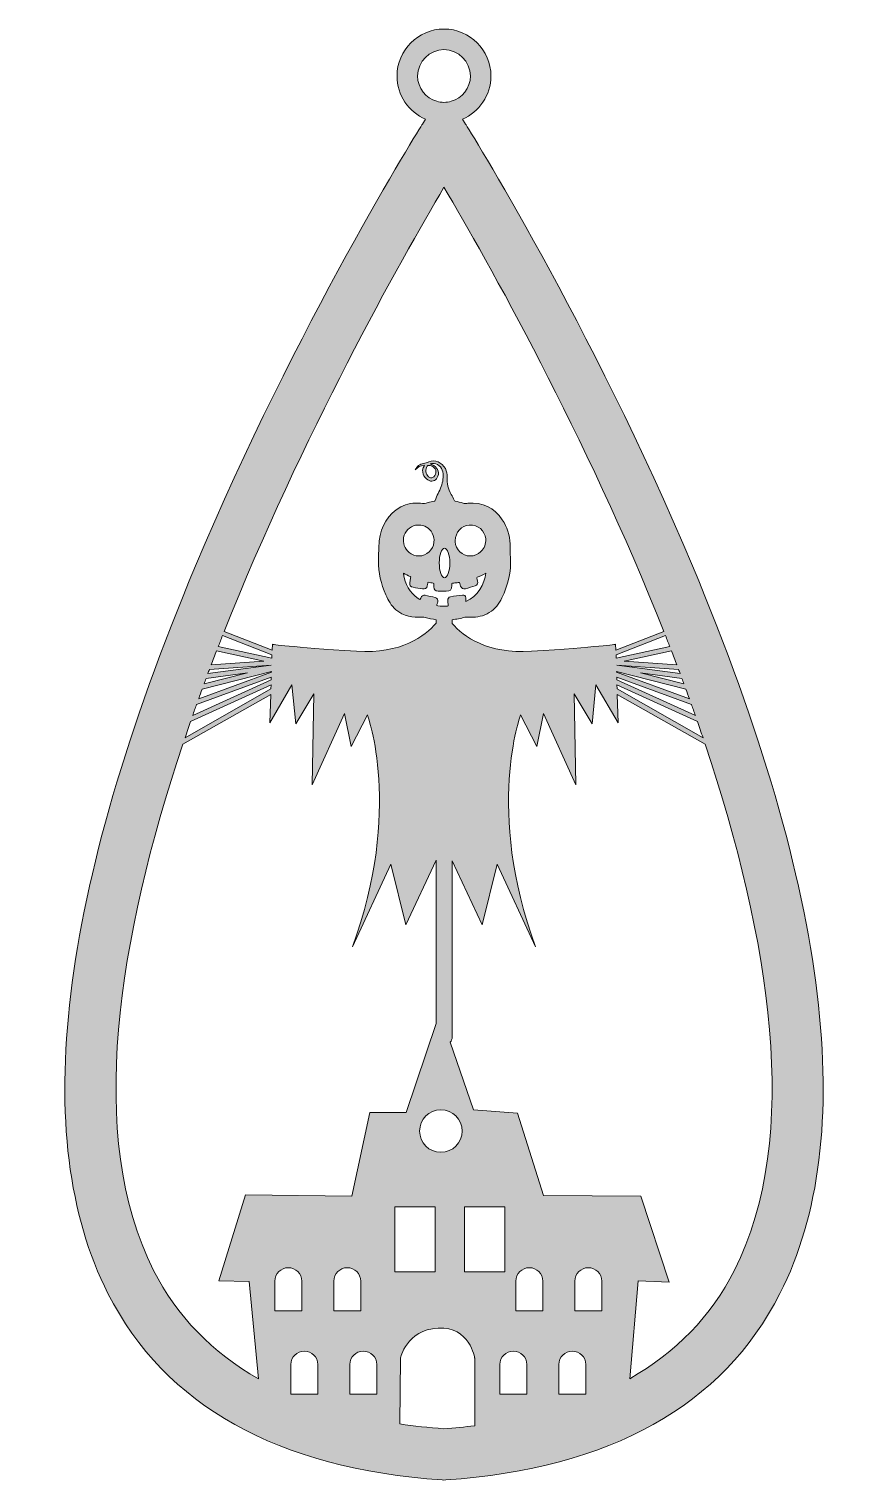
# Model space of a CAD drawing. Extents: x 719 to 2282, y -2865 to -134.
import ezdxf

# ---------------------------------------------------------------- set-up
doc = ezdxf.new("R2010")
doc.units = 0
doc.header["$MEASUREMENT"] = 0
doc.layers.add('Layer 1', color=7, linetype='Continuous')

msp = doc.modelspace()

# ---------------------------------------------------------------- hatches: boundary and pattern name
at = {"layer": 'Layer 1', "true_color": 0x6870b5}
h = msp.add_hatch(color=173, dxfattribs=at)
h.dxf.hatch_style = 2
edge = h.paths.add_edge_path()
edge.add_spline(control_points=[(1968.1, -1144.3), (1778.5, -691.7), (1543.5, -317.1), (1541.1, -313.4), (1541.1, -313.4), (1535.2, -304), (1535.2, -304), (1566.6, -290.4), (1588.8, -259.1), (1588.8, -222.6), (1588.8, -173.8), (1549.2, -134.2), (1500.4, -134.2), (1451.6, -134.2), (1412, -173.8), (1412, -222.6), (1412, -259.1), (1434.2, -290.4), (1465.6, -304), (1465.6, -304), (1459.7, -313.4), (1459.7, -313.4), (1457.4, -317.1), (1222.4, -691.7), (1032.8, -1144.3), (774.7, -1760.4), (719.2, -2221.4), (867.9, -2514.2), (975.3, -2725.6), (1187, -2843.7), (1497.1, -2865.1), (1497.1, -2865.1), (1500.4, -2865.3), (1500.4, -2865.3), (1500.4, -2865.3), (1503.8, -2865.1), (1503.8, -2865.1), (1813.8, -2843.7), (2025.6, -2725.6), (2132.9, -2514.2), (2281.7, -2221.4), (2226.2, -1760.4), (1968.1, -1144.3)], knot_values=[0, 0, 0, 0, 1, 1, 1, 2, 2, 2, 3, 3, 3, 4, 4, 4, 5, 5, 5, 6, 6, 6, 7, 7, 7, 8, 8, 8, 9, 9, 9, 10, 10, 10, 11, 11, 11, 12, 12, 12, 13, 13, 13, 14, 14, 14, 14], degree=3, periodic=1)
edge = h.paths.add_edge_path()
edge.add_spline(control_points=[(1988.1, -1468.3), (1988.1, -1468.3), (1826.4, -1376.4), (1826.4, -1376.4), (1826.4, -1376.4), (1826.1, -1368.6), (1826.1, -1368.6), (1826.1, -1368.6), (1977.6, -1437.6), (1977.6, -1437.6), (1981.1, -1447.8), (1984.7, -1458.1), (1988.1, -1468.3)], knot_values=[0, 0, 0, 0, 1, 1, 1, 2, 2, 2, 3, 3, 3, 4, 4, 4, 4], degree=3, periodic=1)
edge = h.paths.add_edge_path()
edge.add_spline(control_points=[(1973.7, -1426.4), (1973.7, -1426.4), (1825.8, -1359), (1825.8, -1359), (1825.8, -1359), (1825.6, -1354.1), (1825.6, -1354.1), (1825.6, -1354.1), (1966.2, -1405.3), (1966.2, -1405.3), (1968.7, -1412.4), (1971.2, -1419.4), (1973.7, -1426.4)], knot_values=[0, 0, 0, 0, 1, 1, 1, 2, 2, 2, 3, 3, 3, 4, 4, 4, 4], degree=3, periodic=1)
edge = h.paths.add_edge_path()
edge.add_spline(control_points=[(1962.4, -1394.9), (1962.4, -1394.9), (1825.3, -1344.9), (1825.3, -1344.9), (1825.3, -1344.9), (1825.3, -1343.6), (1825.3, -1343.6), (1825.3, -1343.6), (1955.7, -1376.5), (1955.7, -1376.5), (1958, -1382.6), (1960.2, -1388.7), (1962.4, -1394.9)], knot_values=[0, 0, 0, 0, 1, 1, 1, 2, 2, 2, 3, 3, 3, 4, 4, 4, 4], degree=3, periodic=1)
edge = h.paths.add_edge_path()
edge.add_spline(control_points=[(1945, -1347.5), (1945, -1347.5), (1826, -1331.5), (1826, -1331.5), (1826, -1331.5), (1942.1, -1339.9), (1942.1, -1339.9), (1943.1, -1342.4), (1944, -1345), (1945, -1347.5)], knot_values=[0, 0, 0, 0, 1, 1, 1, 2, 2, 2, 3, 3, 3, 3], degree=3, periodic=1)
edge = h.paths.add_edge_path()
edge.add_spline(control_points=[(1948.4, -1356.6), (1949.6, -1360), (1950.9, -1363.4), (1952.1, -1366.8), (1952.1, -1366.8), (1870.3, -1346.1), (1870.3, -1346.1), (1870.3, -1346.1), (1948.4, -1356.6), (1948.4, -1356.6)], knot_values=[0, 0, 0, 0, 1, 1, 1, 2, 2, 2, 3, 3, 3, 3], degree=3, periodic=1)
edge = h.paths.add_edge_path()
edge.add_spline(control_points=[(1839.8, -1323.9), (1839.8, -1323.9), (1928.6, -1304.5), (1928.6, -1304.5), (1932, -1313.3), (1935.4, -1322.2), (1938.8, -1331.1), (1938.8, -1331.1), (1839.8, -1323.9), (1839.8, -1323.9)], knot_values=[0, 0, 0, 0, 1, 1, 1, 2, 2, 2, 3, 3, 3, 3], degree=3, periodic=1)
edge = h.paths.add_edge_path()
edge.add_spline(control_points=[(1824.5, -1318.5), (1824.5, -1318.5), (1824.3, -1312.4), (1824.3, -1312.4), (1824.3, -1312.4), (1917.5, -1276), (1917.5, -1276), (1920.1, -1282.8), (1922.8, -1289.6), (1925.4, -1296.4), (1925.4, -1296.4), (1824.5, -1318.5), (1824.5, -1318.5)], knot_values=[0, 0, 0, 0, 1, 1, 1, 2, 2, 2, 3, 3, 3, 4, 4, 4, 4], degree=3, periodic=1)
edge = h.paths.add_edge_path()
edge.add_spline(control_points=[(1450.8, -222.6), (1450.8, -195.2), (1473.1, -173), (1500.4, -173), (1527.8, -173), (1550.1, -195.2), (1550.1, -222.6), (1550.1, -245.3), (1534.9, -264.5), (1514, -270.3), (1509.6, -271.6), (1505.1, -272.3), (1500.4, -272.3), (1495.7, -272.3), (1491.2, -271.6), (1486.8, -270.3), (1466, -264.5), (1450.8, -245.3), (1450.8, -222.6)], knot_values=[0, 0, 0, 0, 1, 1, 1, 2, 2, 2, 3, 3, 3, 4, 4, 4, 5, 5, 5, 6, 6, 6, 6], degree=3, periodic=1)
edge = h.paths.add_edge_path()
edge.add_spline(control_points=[(1500.4, -432.1), (1581.4, -569.2), (1767.4, -898.5), (1914.3, -1268.1), (1914.3, -1268.1), (1824, -1303.4), (1824, -1303.4), (1824, -1303.4), (1823.6, -1292.2), (1823.6, -1292.2), (1823.6, -1292.2), (1792.5, -1297.4), (1664.9, -1305.5), (1581.9, -1310.9), (1537, -1277.3), (1515.8, -1253.2), (1515.8, -1253.2), (1515.8, -1246.1), (1515.8, -1246.1), (1523.8, -1245.2), (1531.8, -1243.6), (1539.6, -1241.3), (1540.5, -1241), (1541.4, -1240.8), (1542.4, -1241), (1545.1, -1241.5), (1547.7, -1241.5), (1550.4, -1241.5), (1563, -1241.7), (1574.9, -1239.3), (1585.7, -1232.7), (1596.6, -1226), (1604, -1216.2), (1609.4, -1205), (1620.9, -1181), (1627.6, -1156), (1625.6, -1129), (1625, -1120.5), (1625.2, -1112), (1624.8, -1103.4), (1624.1, -1086.9), (1619.5, -1071.6), (1610.2, -1057.8), (1594.7, -1034.9), (1573.2, -1024.4), (1545.4, -1026.9), (1542.4, -1027.1), (1539.5, -1028), (1536.3, -1026.9), (1531.5, -1025.1), (1526.6, -1023.9), (1521.5, -1023.1), (1520.3, -1023), (1519.7, -1022.4), (1519.3, -1021.3), (1517.9, -1017.4), (1516.1, -1013.7), (1514.1, -1010.1), (1508.5, -1000), (1505.3, -989.5), (1506.5, -977.8), (1507.1, -972.2), (1505.6, -966.7), (1503, -961.6), (1497.1, -949.9), (1483.1, -943.9), (1472, -948.9), (1468.6, -950.4), (1465.4, -951.2), (1461.9, -951.7), (1454.5, -952.9), (1449.9, -957.9), (1446.3, -964.1), (1450.7, -958.8), (1456.2, -955.7), (1463.5, -955.4), (1463.2, -956), (1463.1, -956.4), (1462.9, -956.7), (1456.4, -966.5), (1462.4, -978.5), (1470.1, -983), (1476.9, -987), (1484.2, -985.3), (1487.8, -978.6), (1492.2, -970.6), (1489.6, -961.3), (1481.5, -956), (1479.5, -954.7), (1477.2, -953.8), (1474.6, -952.5), (1476.3, -951.9), (1477.5, -951.7), (1478.7, -951.7), (1487.8, -951.4), (1496.3, -958.3), (1498.1, -967.9), (1499.8, -977.2), (1498.5, -986.4), (1495.2, -995.3), (1491.9, -1004.3), (1486.7, -1012.5), (1483.9, -1021.8), (1483.7, -1022.8), (1482.9, -1022.9), (1482, -1023.1), (1478.2, -1023.6), (1474.3, -1024.3), (1470.7, -1025.7), (1465.9, -1027.5), (1461.2, -1027.2), (1456.2, -1026.8), (1443.3, -1025.7), (1430.7, -1027.3), (1419.3, -1033.7), (1394.4, -1047.5), (1382.1, -1069.8), (1378.7, -1097.3), (1377.1, -1109.8), (1377.6, -1122.5), (1377.2, -1135.1), (1376.3, -1157.6), (1382.2, -1178.8), (1390.9, -1199.3), (1395.3, -1209.9), (1401.3, -1219.5), (1410, -1227.2), (1424.3, -1239.7), (1441.4, -1242.6), (1459.7, -1241.1), (1461.4, -1240.9), (1463, -1241.1), (1464.7, -1241.6), (1471.6, -1243.5), (1478.6, -1245.1), (1485.7, -1246), (1485.7, -1246), (1485.7, -1252.5), (1485.7, -1252.5), (1464.7, -1276.6), (1419.8, -1310.9), (1335.9, -1305.5), (1208.4, -1297.4), (1177.3, -1292.2), (1177.3, -1292.2), (1177.3, -1292.2), (1176.9, -1303.4), (1176.9, -1303.4), (1176.9, -1303.4), (1086.7, -1268.1), (1086.7, -1268.1), (1233.5, -898.5), (1419.4, -569.2), (1500.4, -432.1)], knot_values=[0, 0, 0, 0, 1, 1, 1, 2, 2, 2, 3, 3, 3, 4, 4, 4, 5, 5, 5, 6, 6, 6, 7, 7, 7, 8, 8, 8, 9, 9, 9, 10, 10, 10, 11, 11, 11, 12, 12, 12, 13, 13, 13, 14, 14, 14, 15, 15, 15, 16, 16, 16, 17, 17, 17, 18, 18, 18, 19, 19, 19, 20, 20, 20, 21, 21, 21, 22, 22, 22, 23, 23, 23, 24, 24, 24, 25, 25, 25, 26, 26, 26, 27, 27, 27, 28, 28, 28, 29, 29, 29, 30, 30, 30, 31, 31, 31, 32, 32, 32, 33, 33, 33, 34, 34, 34, 35, 35, 35, 36, 36, 36, 37, 37, 37, 38, 38, 38, 39, 39, 39, 40, 40, 40, 41, 41, 41, 42, 42, 42, 43, 43, 43, 44, 44, 44, 45, 45, 45, 46, 46, 46, 47, 47, 47, 48, 48, 48, 49, 49, 49, 50, 50, 50, 51, 51, 51, 51], degree=3, periodic=1)
edge = h.paths.add_edge_path()
edge.add_spline(control_points=[(1494.6, -2168.4), (1516.7, -2168.4), (1534.7, -2186.4), (1534.7, -2208.4), (1534.7, -2230.6), (1516.7, -2248.5), (1494.6, -2248.5), (1472.5, -2248.5), (1454.5, -2230.6), (1454.5, -2208.4), (1454.5, -2186.4), (1472.5, -2168.4), (1494.6, -2168.4)], knot_values=[0, 0, 0, 0, 1, 1, 1, 2, 2, 2, 3, 3, 3, 4, 4, 4, 4], degree=3, periodic=1)
edge = h.paths.add_edge_path()
edge.add_spline(control_points=[(1508.5, -1218.6), (1508.8, -1219.9), (1508.4, -1220.4), (1507.1, -1220.4), (1501, -1220.6), (1494.9, -1220.5), (1488.7, -1219.8), (1487.1, -1219.6), (1486.6, -1219.1), (1487.2, -1217.5), (1487.8, -1215.8), (1488.2, -1214.1), (1488.6, -1212.3), (1489.4, -1208.8), (1487.5, -1205.3), (1484, -1204.4), (1477.6, -1202.8), (1471.3, -1201.3), (1464.8, -1200.1), (1461, -1199.3), (1458.8, -1201), (1456.6, -1205.3), (1454.9, -1208.6), (1454.9, -1208.6), (1451.9, -1206.4), (1436, -1194.7), (1427.2, -1178.8), (1424, -1159.6), (1423.9, -1159.3), (1424, -1159.1), (1424.1, -1158.7), (1428.4, -1160.8), (1432.7, -1162.9), (1437, -1164.9), (1438, -1165.4), (1437.8, -1166.1), (1437.6, -1166.9), (1437.1, -1169.8), (1436.6, -1172.7), (1436.1, -1175.5), (1435.1, -1181), (1437.3, -1184.1), (1442.6, -1185), (1448.5, -1186), (1454.3, -1187), (1460.1, -1188.1), (1464.7, -1188.9), (1468.1, -1186.7), (1468.9, -1182.1), (1469.2, -1180.4), (1469.6, -1178.7), (1469.8, -1177.1), (1469.9, -1175.9), (1470.3, -1175.4), (1471.7, -1175.6), (1474.4, -1176.2), (1477.2, -1176.6), (1480, -1177), (1481.3, -1177.1), (1481.6, -1177.8), (1481.6, -1178.9), (1481.5, -1180.7), (1481.5, -1182.5), (1481.5, -1184.3), (1481.6, -1189.4), (1484.1, -1192), (1489.3, -1192.1), (1494.3, -1192.1), (1499.3, -1192.1), (1504.3, -1192.1), (1513.3, -1192), (1514.9, -1190.4), (1514.9, -1181.5), (1514.9, -1177.5), (1514.9, -1177.5), (1519, -1177.1), (1521.8, -1176.9), (1524.6, -1176.5), (1527.4, -1175.9), (1529.2, -1175.5), (1530, -1176), (1530.4, -1177.8), (1530.7, -1179.5), (1531.3, -1181.1), (1531.8, -1182.7), (1533.2, -1187), (1536.6, -1188.9), (1540.9, -1187.7), (1547, -1185.9), (1553.1, -1184.1), (1559.2, -1182.1), (1563.4, -1180.8), (1565, -1177.5), (1563.8, -1173.2), (1563.3, -1171.4), (1562.8, -1169.6), (1562.3, -1167.8), (1562.1, -1167.2), (1561.8, -1166.5), (1562.7, -1166.2), (1568.2, -1164), (1573.6, -1161.5), (1579, -1158.6), (1577.1, -1178), (1563.9, -1202.1), (1541.4, -1212), (1541.4, -1209.6), (1541.4, -1207.3), (1541.4, -1205), (1541.3, -1201.1), (1539.3, -1199.1), (1535.5, -1199.6), (1527.9, -1200.5), (1520.4, -1201.6), (1512.9, -1202.8), (1509.2, -1203.4), (1507.1, -1206.2), (1507.4, -1209.9), (1507.6, -1212.8), (1508.1, -1215.7), (1508.5, -1218.6)], knot_values=[0, 0, 0, 0, 1, 1, 1, 2, 2, 2, 3, 3, 3, 4, 4, 4, 5, 5, 5, 6, 6, 6, 7, 7, 7, 8, 8, 8, 9, 9, 9, 10, 10, 10, 11, 11, 11, 12, 12, 12, 13, 13, 13, 14, 14, 14, 15, 15, 15, 16, 16, 16, 17, 17, 17, 18, 18, 18, 19, 19, 19, 20, 20, 20, 21, 21, 21, 22, 22, 22, 23, 23, 23, 24, 24, 24, 25, 25, 25, 26, 26, 26, 27, 27, 27, 28, 28, 28, 29, 29, 29, 30, 30, 30, 31, 31, 31, 32, 32, 32, 33, 33, 33, 34, 34, 34, 35, 35, 35, 36, 36, 36, 37, 37, 37, 38, 38, 38, 39, 39, 39, 40, 40, 40, 40], degree=3, periodic=1)
edge = h.paths.add_edge_path()
edge.add_spline(control_points=[(1424.5, -1091.1), (1426.8, -1079.6), (1435.7, -1070.5), (1447, -1068.3), (1448.9, -1068), (1450.8, -1067.7), (1452.8, -1067.8), (1464.1, -1068.3), (1472.9, -1073.1), (1478.2, -1083.2), (1481.1, -1088.9), (1482.2, -1094.6), (1481.4, -1100.2), (1480.2, -1114.6), (1468.1, -1126.1), (1453.4, -1126.1), (1446.3, -1126.1), (1439.9, -1123.5), (1434.9, -1119.2), (1434.8, -1119.1), (1434.6, -1118.9), (1434.5, -1118.8), (1426.5, -1112.2), (1422.4, -1101.2), (1424.5, -1091.1)], knot_values=[0, 0, 0, 0, 1, 1, 1, 2, 2, 2, 3, 3, 3, 4, 4, 4, 5, 5, 5, 6, 6, 6, 7, 7, 7, 8, 8, 8, 8], degree=3, periodic=1)
edge = h.paths.add_edge_path()
edge.add_spline(control_points=[(1491.5, -1139.2), (1491.5, -1123.9), (1496, -1111.4), (1501.5, -1111.4), (1507, -1111.4), (1511.5, -1123.9), (1511.5, -1139.2), (1511.5, -1154.6), (1507, -1167), (1501.5, -1167), (1496, -1167), (1491.5, -1154.6), (1491.5, -1139.2)], knot_values=[0, 0, 0, 0, 1, 1, 1, 2, 2, 2, 3, 3, 3, 4, 4, 4, 4], degree=3, periodic=1)
edge = h.paths.add_edge_path()
edge.add_spline(control_points=[(1521.5, -1097.3), (1521.6, -1081.6), (1533.7, -1068.5), (1548, -1067.8), (1564.2, -1067.1), (1577.3, -1078), (1578.9, -1093.7), (1579.8, -1103.5), (1576.5, -1111.5), (1569.6, -1117.8), (1569.5, -1117.9), (1569.4, -1118), (1569.4, -1118), (1564.3, -1123), (1557.3, -1126.1), (1549.7, -1126.1), (1534.6, -1126.1), (1522.3, -1114.2), (1521.6, -1099.2), (1521.6, -1099.2), (1521.6, -1099.1), (1521.6, -1099.1), (1521.6, -1098.5), (1521.5, -1097.9), (1521.5, -1097.3)], knot_values=[0, 0, 0, 0, 1, 1, 1, 2, 2, 2, 3, 3, 3, 4, 4, 4, 5, 5, 5, 6, 6, 6, 7, 7, 7, 8, 8, 8, 8], degree=3, periodic=1)
edge = h.paths.add_edge_path()
edge.add_spline(control_points=[(1472.2, -955.5), (1475, -956.1), (1477.6, -956.8), (1479.9, -958.3), (1486.4, -962.5), (1487.2, -971.7), (1481.4, -976.8), (1479.9, -978.2), (1478.3, -979.1), (1476.2, -978.9), (1474.2, -979), (1472.6, -978), (1471.2, -976.8), (1465.9, -972.1), (1464.7, -962.9), (1468.6, -957.1), (1469.6, -955.7), (1470.5, -955.1), (1472.2, -955.5)], knot_values=[0, 0, 0, 0, 1, 1, 1, 2, 2, 2, 3, 3, 3, 4, 4, 4, 5, 5, 5, 6, 6, 6, 6], degree=3, periodic=1)
edge = h.paths.add_edge_path()
edge.add_spline(control_points=[(1058.9, -1339.9), (1058.9, -1339.9), (1174.8, -1331.5), (1174.8, -1331.5), (1174.8, -1331.5), (1056, -1347.5), (1056, -1347.5), (1056.9, -1345), (1057.9, -1342.4), (1058.9, -1339.9)], knot_values=[0, 0, 0, 0, 1, 1, 1, 2, 2, 2, 3, 3, 3, 3], degree=3, periodic=1)
edge = h.paths.add_edge_path()
edge.add_spline(control_points=[(1062.2, -1331.1), (1065.6, -1322.2), (1069, -1313.3), (1072.4, -1304.5), (1072.4, -1304.5), (1161.1, -1323.9), (1161.1, -1323.9), (1161.1, -1323.9), (1062.2, -1331.1), (1062.2, -1331.1)], knot_values=[0, 0, 0, 0, 1, 1, 1, 2, 2, 2, 3, 3, 3, 3], degree=3, periodic=1)
edge = h.paths.add_edge_path()
edge.add_spline(control_points=[(1052.6, -1356.6), (1052.6, -1356.6), (1130.6, -1346.1), (1130.6, -1346.1), (1130.6, -1346.1), (1048.8, -1366.8), (1048.8, -1366.8), (1050.1, -1363.4), (1051.3, -1360), (1052.6, -1356.6)], knot_values=[0, 0, 0, 0, 1, 1, 1, 2, 2, 2, 3, 3, 3, 3], degree=3, periodic=1)
edge = h.paths.add_edge_path()
edge.add_spline(control_points=[(1023.4, -1437.6), (1023.4, -1437.6), (1174.8, -1368.6), (1174.8, -1368.6), (1174.8, -1368.6), (1174.5, -1376.4), (1174.5, -1376.4), (1174.5, -1376.4), (1012.9, -1468.2), (1012.9, -1468.2), (1016.3, -1458), (1019.9, -1447.8), (1023.4, -1437.6)], knot_values=[0, 0, 0, 0, 1, 1, 1, 2, 2, 2, 3, 3, 3, 4, 4, 4, 4], degree=3, periodic=1)
edge = h.paths.add_edge_path()
edge.add_spline(control_points=[(1027.3, -1426.4), (1029.8, -1419.3), (1032.3, -1412.3), (1034.8, -1405.3), (1034.8, -1405.3), (1175.2, -1354.1), (1175.2, -1354.1), (1175.2, -1354.1), (1175.1, -1359), (1175.1, -1359), (1175.1, -1359), (1027.3, -1426.4), (1027.3, -1426.4)], knot_values=[0, 0, 0, 0, 1, 1, 1, 2, 2, 2, 3, 3, 3, 4, 4, 4, 4], degree=3, periodic=1)
edge = h.paths.add_edge_path()
edge.add_spline(control_points=[(1038.6, -1394.8), (1040.8, -1388.7), (1043, -1382.6), (1045.2, -1376.5), (1045.2, -1376.5), (1175.6, -1343.6), (1175.6, -1343.6), (1175.6, -1343.6), (1175.6, -1344.9), (1175.6, -1344.9), (1175.6, -1344.9), (1038.6, -1394.8), (1038.6, -1394.8)], knot_values=[0, 0, 0, 0, 1, 1, 1, 2, 2, 2, 3, 3, 3, 4, 4, 4, 4], degree=3, periodic=1)
edge = h.paths.add_edge_path()
edge.add_spline(control_points=[(1075.5, -1296.4), (1078.2, -1289.6), (1080.8, -1282.8), (1083.5, -1276), (1083.5, -1276), (1176.6, -1312.4), (1176.6, -1312.4), (1176.6, -1312.4), (1176.4, -1318.5), (1176.4, -1318.5), (1176.4, -1318.5), (1075.5, -1296.4), (1075.5, -1296.4)], knot_values=[0, 0, 0, 0, 1, 1, 1, 2, 2, 2, 3, 3, 3, 4, 4, 4, 4], degree=3, periodic=1)
edge = h.paths.add_edge_path()
edge.add_spline(control_points=[(953.8, -2470.7), (826.1, -2219.3), (887, -1844.5), (1008.8, -1480.4), (1008.8, -1480.4), (1174.2, -1386.5), (1174.2, -1386.5), (1174.2, -1386.5), (1172.4, -1440.3), (1172.4, -1440.3), (1172.4, -1440.3), (1214.2, -1368.9), (1214.2, -1368.9), (1214.2, -1368.9), (1221.3, -1441.9), (1221.3, -1441.9), (1221.3, -1441.9), (1255.6, -1385.4), (1255.6, -1385.4), (1255.6, -1385.4), (1252.2, -1556.8), (1252.2, -1556.8), (1252.2, -1556.8), (1313.2, -1422.6), (1313.2, -1422.6), (1313.2, -1422.6), (1325.9, -1484.8), (1325.9, -1484.8), (1325.9, -1484.8), (1356.2, -1424.9), (1356.2, -1424.9), (1356.2, -1424.9), (1422.8, -1603.3), (1328.1, -1861.9), (1328.1, -1861.9), (1400.3, -1706), (1400.3, -1706), (1400.3, -1706), (1428.4, -1820.6), (1428.4, -1820.6), (1428.4, -1820.6), (1485.7, -1698.4), (1485.7, -1698.4), (1485.7, -1698.4), (1485.7, -2005.8), (1485.7, -2005.8), (1485.7, -2005.8), (1429.3, -2173.6), (1429.3, -2173.6), (1429.3, -2173.6), (1360.9, -2173.6), (1360.9, -2173.6), (1360.9, -2173.6), (1327.2, -2331.3), (1327.2, -2331.3), (1327.2, -2331.3), (1127, -2328.7), (1127, -2328.7), (1127, -2328.7), (1076.6, -2490.2), (1076.6, -2490.2), (1076.6, -2490.2), (1133.5, -2491.5), (1133.5, -2491.5), (1133.5, -2491.5), (1151.1, -2674.8), (1151.1, -2674.8), (1063.7, -2625.3), (997.7, -2557.2), (953.8, -2470.7)], knot_values=[0, 0, 0, 0, 1, 1, 1, 2, 2, 2, 3, 3, 3, 4, 4, 4, 5, 5, 5, 6, 6, 6, 7, 7, 7, 8, 8, 8, 9, 9, 9, 10, 10, 10, 11, 11, 11, 12, 12, 12, 13, 13, 13, 14, 14, 14, 15, 15, 15, 16, 16, 16, 17, 17, 17, 18, 18, 18, 19, 19, 19, 20, 20, 20, 21, 21, 21, 22, 22, 22, 23, 23, 23, 23], degree=3, periodic=1)
edge = h.paths.add_edge_path()
edge.add_spline(control_points=[(1181.9, -2491.1), (1181.9, -2477.1), (1193.2, -2465.7), (1207.3, -2465.7), (1221.2, -2465.7), (1232.7, -2477.1), (1232.7, -2491.1), (1232.7, -2491.1), (1232.7, -2546.9), (1232.7, -2546.9), (1232.7, -2546.9), (1181.9, -2546.9), (1181.9, -2546.9), (1181.9, -2546.9), (1181.9, -2491.1), (1181.9, -2491.1)], knot_values=[0, 0, 0, 0, 1, 1, 1, 2, 2, 2, 3, 3, 3, 4, 4, 4, 5, 5, 5, 5], degree=3, periodic=1)
edge = h.paths.add_edge_path()
edge.add_spline(control_points=[(1262.8, -2703.7), (1262.8, -2703.7), (1212.1, -2703.7), (1212.1, -2703.7), (1212.1, -2703.7), (1212.1, -2648), (1212.1, -2648), (1212.1, -2633.9), (1223.4, -2622.6), (1237.5, -2622.6), (1251.4, -2622.6), (1262.8, -2633.9), (1262.8, -2648), (1262.8, -2648), (1262.8, -2703.7), (1262.8, -2703.7)], knot_values=[0, 0, 0, 0, 1, 1, 1, 2, 2, 2, 3, 3, 3, 4, 4, 4, 5, 5, 5, 5], degree=3, periodic=1)
edge = h.paths.add_edge_path()
edge.add_spline(control_points=[(1292.9, -2491.1), (1292.9, -2477.1), (1304.2, -2465.7), (1318.2, -2465.7), (1332.3, -2465.7), (1343.6, -2477.1), (1343.6, -2491.1), (1343.6, -2491.1), (1343.6, -2546.9), (1343.6, -2546.9), (1343.6, -2546.9), (1292.9, -2546.9), (1292.9, -2546.9), (1292.9, -2546.9), (1292.9, -2491.1), (1292.9, -2491.1)], knot_values=[0, 0, 0, 0, 1, 1, 1, 2, 2, 2, 3, 3, 3, 4, 4, 4, 5, 5, 5, 5], degree=3, periodic=1)
edge = h.paths.add_edge_path()
edge.add_spline(control_points=[(1373.8, -2703.7), (1373.8, -2703.7), (1323, -2703.7), (1323, -2703.7), (1323, -2703.7), (1323, -2648), (1323, -2648), (1323, -2633.9), (1334.3, -2622.6), (1348.4, -2622.6), (1362.5, -2622.6), (1373.8, -2633.9), (1373.8, -2648), (1373.8, -2648), (1373.8, -2703.7), (1373.8, -2703.7)], knot_values=[0, 0, 0, 0, 1, 1, 1, 2, 2, 2, 3, 3, 3, 4, 4, 4, 5, 5, 5, 5], degree=3, periodic=1)
h.paths.add_polyline_path([(1407.8, -2351.4), (1484.1, -2351.4), (1484.1, -2473.4), (1407.8, -2473.4)])
edge = h.paths.add_edge_path()
edge.add_spline(control_points=[(1558.2, -2763.2), (1539.4, -2765.5), (1520.2, -2767.4), (1500.4, -2768.8), (1471.6, -2766.7), (1443.8, -2763.7), (1417, -2759.8), (1417, -2759.8), (1418.6, -2635.8), (1418.6, -2635.8), (1418.6, -2635.8), (1429.3, -2583.1), (1489.2, -2579.4), (1549.1, -2575.5), (1558.2, -2635.8), (1558.2, -2635.8), (1558.2, -2635.8), (1558.2, -2763.2), (1558.2, -2763.2)], knot_values=[0, 0, 0, 0, 1, 1, 1, 2, 2, 2, 3, 3, 3, 4, 4, 4, 5, 5, 5, 6, 6, 6, 6], degree=3, periodic=1)
h.paths.add_polyline_path([(1538.9, -2473.4), (1538.9, -2351.4), (1615.2, -2351.4), (1615.2, -2473.4)])
edge = h.paths.add_edge_path()
edge.add_spline(control_points=[(1656.2, -2703.7), (1656.2, -2703.7), (1605.5, -2703.7), (1605.5, -2703.7), (1605.5, -2703.7), (1605.5, -2648), (1605.5, -2648), (1605.5, -2633.9), (1617, -2622.6), (1630.9, -2622.6), (1644.9, -2622.6), (1656.2, -2633.9), (1656.2, -2648), (1656.2, -2648), (1656.2, -2703.7), (1656.2, -2703.7)], knot_values=[0, 0, 0, 0, 1, 1, 1, 2, 2, 2, 3, 3, 3, 4, 4, 4, 5, 5, 5, 5], degree=3, periodic=1)
edge = h.paths.add_edge_path()
edge.add_spline(control_points=[(1686.4, -2546.9), (1686.4, -2546.9), (1635.7, -2546.9), (1635.7, -2546.9), (1635.7, -2546.9), (1635.7, -2491.1), (1635.7, -2491.1), (1635.7, -2477.1), (1647.1, -2465.7), (1661, -2465.7), (1675.1, -2465.7), (1686.4, -2477.1), (1686.4, -2491.1), (1686.4, -2491.1), (1686.4, -2546.9), (1686.4, -2546.9)], knot_values=[0, 0, 0, 0, 1, 1, 1, 2, 2, 2, 3, 3, 3, 4, 4, 4, 5, 5, 5, 5], degree=3, periodic=1)
edge = h.paths.add_edge_path()
edge.add_spline(control_points=[(1767.3, -2703.7), (1767.3, -2703.7), (1716.6, -2703.7), (1716.6, -2703.7), (1716.6, -2703.7), (1716.6, -2648), (1716.6, -2648), (1716.6, -2633.9), (1727.9, -2622.6), (1741.9, -2622.6), (1755.9, -2622.6), (1767.3, -2633.9), (1767.3, -2648), (1767.3, -2648), (1767.3, -2703.7), (1767.3, -2703.7)], knot_values=[0, 0, 0, 0, 1, 1, 1, 2, 2, 2, 3, 3, 3, 4, 4, 4, 5, 5, 5, 5], degree=3, periodic=1)
edge = h.paths.add_edge_path()
edge.add_spline(control_points=[(1797.5, -2546.9), (1797.5, -2546.9), (1746.7, -2546.9), (1746.7, -2546.9), (1746.7, -2546.9), (1746.7, -2491.1), (1746.7, -2491.1), (1746.7, -2477.1), (1758, -2465.7), (1772.1, -2465.7), (1786, -2465.7), (1797.5, -2477.1), (1797.5, -2491.1), (1797.5, -2491.1), (1797.5, -2546.9), (1797.5, -2546.9)], knot_values=[0, 0, 0, 0, 1, 1, 1, 2, 2, 2, 3, 3, 3, 4, 4, 4, 5, 5, 5, 5], degree=3, periodic=1)
edge = h.paths.add_edge_path()
edge.add_spline(control_points=[(2047.1, -2470.6), (2003.2, -2557.1), (1937.3, -2625.2), (1850, -2674.6), (1850, -2674.6), (1866.1, -2490.2), (1866.1, -2490.2), (1866.1, -2490.2), (1924.2, -2492.8), (1924.2, -2492.8), (1924.2, -2492.8), (1871.3, -2331.3), (1871.3, -2331.3), (1871.3, -2331.3), (1687.9, -2330), (1687.9, -2330), (1687.9, -2330), (1638.7, -2174.9), (1638.7, -2174.9), (1638.7, -2174.9), (1556, -2168.4), (1556, -2168.4), (1556, -2168.4), (1512.1, -2041.3), (1512.1, -2041.3), (1514.4, -2038.6), (1515.8, -2035.2), (1515.8, -2031.4), (1515.8, -2031.4), (1515.8, -1699.8), (1515.8, -1699.8), (1515.8, -1699.8), (1572.5, -1820.6), (1572.5, -1820.6), (1572.5, -1820.6), (1600.6, -1706), (1600.6, -1706), (1600.6, -1706), (1672.8, -1861.9), (1672.8, -1861.9), (1578.1, -1603.3), (1644.7, -1424.9), (1644.7, -1424.9), (1644.7, -1424.9), (1675, -1484.8), (1675, -1484.8), (1675, -1484.8), (1687.7, -1422.6), (1687.7, -1422.6), (1687.7, -1422.6), (1748.6, -1556.8), (1748.6, -1556.8), (1748.6, -1556.8), (1745.3, -1385.4), (1745.3, -1385.4), (1745.3, -1385.4), (1779.5, -1441.9), (1779.5, -1441.9), (1779.5, -1441.9), (1786.6, -1368.9), (1786.6, -1368.9), (1786.6, -1368.9), (1828.4, -1440.3), (1828.4, -1440.3), (1828.4, -1440.3), (1826.7, -1386.5), (1826.7, -1386.5), (1826.7, -1386.5), (1992.2, -1480.4), (1992.2, -1480.4), (2114, -1844.5), (2174.8, -2219.2), (2047.1, -2470.6)], knot_values=[0, 0, 0, 0, 1, 1, 1, 2, 2, 2, 3, 3, 3, 4, 4, 4, 5, 5, 5, 6, 6, 6, 7, 7, 7, 8, 8, 8, 9, 9, 9, 10, 10, 10, 11, 11, 11, 12, 12, 12, 13, 13, 13, 14, 14, 14, 15, 15, 15, 16, 16, 16, 17, 17, 17, 18, 18, 18, 19, 19, 19, 20, 20, 20, 21, 21, 21, 22, 22, 22, 23, 23, 23, 24, 24, 24, 24], degree=3, periodic=1)

# ---------------------------------------------------------------- linework, layer by layer
at = {"layer": 'Layer 1', "lineweight": 0}
for points in [[(1407.8, -2351.4), (1484.1, -2351.4), (1484.1, -2473.4), (1407.8, -2473.4), (1407.8, -2351.4)], [(1538.9, -2473.4), (1538.9, -2351.4), (1615.2, -2351.4), (1615.2, -2473.4), (1538.9, -2473.4)]]:
    msp.add_lwpolyline(points, dxfattribs=at)
for points, knots in [([(1968.1, -1144.3), (1778.5, -691.7), (1543.5, -317.1), (1541.1, -313.4), (1541.1, -313.4), (1535.2, -304), (1535.2, -304), (1566.6, -290.4), (1588.8, -259.1), (1588.8, -222.6), (1588.8, -173.8), (1549.2, -134.2), (1500.4, -134.2), (1451.6, -134.2), (1412, -173.8), (1412, -222.6), (1412, -259.1), (1434.2, -290.4), (1465.6, -304), (1465.6, -304), (1459.7, -313.4), (1459.7, -313.4), (1457.4, -317.1), (1222.4, -691.7), (1032.8, -1144.3), (774.7, -1760.4), (719.2, -2221.4), (867.9, -2514.2), (975.3, -2725.6), (1187, -2843.7), (1497.1, -2865.1), (1497.1, -2865.1), (1500.4, -2865.3), (1500.4, -2865.3), (1500.4, -2865.3), (1503.8, -2865.1), (1503.8, -2865.1), (1813.8, -2843.7), (2025.6, -2725.6), (2132.9, -2514.2), (2281.7, -2221.4), (2226.2, -1760.4), (1968.1, -1144.3)], [0, 0, 0, 0, 1, 1, 1, 2, 2, 2, 3, 3, 3, 4, 4, 4, 5, 5, 5, 6, 6, 6, 7, 7, 7, 8, 8, 8, 9, 9, 9, 10, 10, 10, 11, 11, 11, 12, 12, 12, 13, 13, 13, 14, 14, 14, 14]), ([(1450.8, -222.6), (1450.8, -195.2), (1473.1, -173), (1500.4, -173), (1527.8, -173), (1550.1, -195.2), (1550.1, -222.6), (1550.1, -245.3), (1534.9, -264.5), (1514, -270.3), (1509.6, -271.6), (1505.1, -272.3), (1500.4, -272.3), (1495.7, -272.3), (1491.2, -271.6), (1486.8, -270.3), (1466, -264.5), (1450.8, -245.3), (1450.8, -222.6)], [0, 0, 0, 0, 1, 1, 1, 2, 2, 2, 3, 3, 3, 4, 4, 4, 5, 5, 5, 6, 6, 6, 6]), ([(1500.4, -432.1), (1581.4, -569.2), (1767.4, -898.5), (1914.3, -1268.1), (1914.3, -1268.1), (1824, -1303.4), (1824, -1303.4), (1824, -1303.4), (1823.6, -1292.2), (1823.6, -1292.2), (1823.6, -1292.2), (1792.5, -1297.4), (1664.9, -1305.5), (1581.9, -1310.9), (1537, -1277.3), (1515.8, -1253.2), (1515.8, -1253.2), (1515.8, -1246.1), (1515.8, -1246.1), (1523.8, -1245.2), (1531.8, -1243.6), (1539.6, -1241.3), (1540.5, -1241), (1541.4, -1240.8), (1542.4, -1241), (1545.1, -1241.5), (1547.7, -1241.5), (1550.4, -1241.5), (1563, -1241.7), (1574.9, -1239.3), (1585.7, -1232.7), (1596.6, -1226), (1604, -1216.2), (1609.4, -1205), (1620.9, -1181), (1627.6, -1156), (1625.6, -1129), (1625, -1120.5), (1625.2, -1112), (1624.8, -1103.4), (1624.1, -1086.9), (1619.5, -1071.6), (1610.2, -1057.8), (1594.7, -1034.9), (1573.2, -1024.4), (1545.4, -1026.9), (1542.4, -1027.1), (1539.5, -1028), (1536.3, -1026.9), (1531.5, -1025.1), (1526.6, -1023.9), (1521.5, -1023.1), (1520.3, -1023), (1519.7, -1022.4), (1519.3, -1021.3), (1517.9, -1017.4), (1516.1, -1013.7), (1514.1, -1010.1), (1508.5, -1000), (1505.3, -989.5), (1506.5, -977.8), (1507.1, -972.2), (1505.6, -966.7), (1503, -961.6), (1497.1, -949.9), (1483.1, -943.9), (1472, -948.9), (1468.6, -950.4), (1465.4, -951.2), (1461.9, -951.7), (1454.5, -952.9), (1449.9, -957.9), (1446.3, -964.1), (1450.7, -958.8), (1456.2, -955.7), (1463.5, -955.4), (1463.2, -956), (1463.1, -956.4), (1462.9, -956.7), (1456.4, -966.5), (1462.4, -978.5), (1470.1, -983), (1476.9, -987), (1484.2, -985.3), (1487.8, -978.6), (1492.2, -970.6), (1489.6, -961.3), (1481.5, -956), (1479.5, -954.7), (1477.2, -953.8), (1474.6, -952.5), (1476.3, -951.9), (1477.5, -951.7), (1478.7, -951.7), (1487.8, -951.4), (1496.3, -958.3), (1498.1, -967.9), (1499.8, -977.2), (1498.5, -986.4), (1495.2, -995.3), (1491.9, -1004.3), (1486.7, -1012.5), (1483.9, -1021.8), (1483.7, -1022.8), (1482.9, -1022.9), (1482, -1023.1), (1478.2, -1023.6), (1474.3, -1024.3), (1470.7, -1025.7), (1465.9, -1027.5), (1461.2, -1027.2), (1456.2, -1026.8), (1443.3, -1025.7), (1430.7, -1027.3), (1419.3, -1033.7), (1394.4, -1047.5), (1382.1, -1069.8), (1378.7, -1097.3), (1377.1, -1109.8), (1377.6, -1122.5), (1377.2, -1135.1), (1376.3, -1157.6), (1382.2, -1178.8), (1390.9, -1199.3), (1395.3, -1209.9), (1401.3, -1219.5), (1410, -1227.2), (1424.3, -1239.7), (1441.4, -1242.6), (1459.7, -1241.1), (1461.4, -1240.9), (1463, -1241.1), (1464.7, -1241.6), (1471.6, -1243.5), (1478.6, -1245.1), (1485.7, -1246), (1485.7, -1246), (1485.7, -1252.5), (1485.7, -1252.5), (1464.7, -1276.6), (1419.8, -1310.9), (1335.9, -1305.5), (1208.4, -1297.4), (1177.3, -1292.2), (1177.3, -1292.2), (1177.3, -1292.2), (1176.9, -1303.4), (1176.9, -1303.4), (1176.9, -1303.4), (1086.7, -1268.1), (1086.7, -1268.1), (1233.5, -898.5), (1419.4, -569.2), (1500.4, -432.1)], [0, 0, 0, 0, 1, 1, 1, 2, 2, 2, 3, 3, 3, 4, 4, 4, 5, 5, 5, 6, 6, 6, 7, 7, 7, 8, 8, 8, 9, 9, 9, 10, 10, 10, 11, 11, 11, 12, 12, 12, 13, 13, 13, 14, 14, 14, 15, 15, 15, 16, 16, 16, 17, 17, 17, 18, 18, 18, 19, 19, 19, 20, 20, 20, 21, 21, 21, 22, 22, 22, 23, 23, 23, 24, 24, 24, 25, 25, 25, 26, 26, 26, 27, 27, 27, 28, 28, 28, 29, 29, 29, 30, 30, 30, 31, 31, 31, 32, 32, 32, 33, 33, 33, 34, 34, 34, 35, 35, 35, 36, 36, 36, 37, 37, 37, 38, 38, 38, 39, 39, 39, 40, 40, 40, 41, 41, 41, 42, 42, 42, 43, 43, 43, 44, 44, 44, 45, 45, 45, 46, 46, 46, 47, 47, 47, 48, 48, 48, 49, 49, 49, 50, 50, 50, 51, 51, 51, 51]), ([(1472.2, -955.5), (1475, -956.1), (1477.6, -956.8), (1479.9, -958.3), (1486.4, -962.5), (1487.2, -971.7), (1481.4, -976.8), (1479.9, -978.2), (1478.3, -979.1), (1476.2, -978.9), (1474.2, -979), (1472.6, -978), (1471.2, -976.8), (1465.9, -972.1), (1464.7, -962.9), (1468.6, -957.1), (1469.6, -955.7), (1470.5, -955.1), (1472.2, -955.5)], [0, 0, 0, 0, 1, 1, 1, 2, 2, 2, 3, 3, 3, 4, 4, 4, 5, 5, 5, 6, 6, 6, 6]), ([(1424.5, -1091.1), (1426.8, -1079.6), (1435.7, -1070.5), (1447, -1068.3), (1448.9, -1068), (1450.8, -1067.7), (1452.8, -1067.8), (1464.1, -1068.3), (1472.9, -1073.1), (1478.2, -1083.2), (1481.1, -1088.9), (1482.2, -1094.6), (1481.4, -1100.2), (1480.2, -1114.6), (1468.1, -1126.1), (1453.4, -1126.1), (1446.3, -1126.1), (1439.9, -1123.5), (1434.9, -1119.2), (1434.8, -1119.1), (1434.6, -1118.9), (1434.5, -1118.8), (1426.5, -1112.2), (1422.4, -1101.2), (1424.5, -1091.1)], [0, 0, 0, 0, 1, 1, 1, 2, 2, 2, 3, 3, 3, 4, 4, 4, 5, 5, 5, 6, 6, 6, 7, 7, 7, 8, 8, 8, 8]), ([(1521.5, -1097.3), (1521.6, -1081.6), (1533.7, -1068.5), (1548, -1067.8), (1564.2, -1067.1), (1577.3, -1078), (1578.9, -1093.7), (1579.8, -1103.5), (1576.5, -1111.5), (1569.6, -1117.8), (1569.5, -1117.9), (1569.4, -1118), (1569.4, -1118), (1564.3, -1123), (1557.3, -1126.1), (1549.7, -1126.1), (1534.6, -1126.1), (1522.3, -1114.2), (1521.6, -1099.2), (1521.6, -1099.2), (1521.6, -1099.1), (1521.6, -1099.1), (1521.6, -1098.5), (1521.5, -1097.9), (1521.5, -1097.3)], [0, 0, 0, 0, 1, 1, 1, 2, 2, 2, 3, 3, 3, 4, 4, 4, 5, 5, 5, 6, 6, 6, 7, 7, 7, 8, 8, 8, 8]), ([(1491.5, -1139.2), (1491.5, -1123.9), (1496, -1111.4), (1501.5, -1111.4), (1507, -1111.4), (1511.5, -1123.9), (1511.5, -1139.2), (1511.5, -1154.6), (1507, -1167), (1501.5, -1167), (1496, -1167), (1491.5, -1154.6), (1491.5, -1139.2)], [0, 0, 0, 0, 1, 1, 1, 2, 2, 2, 3, 3, 3, 4, 4, 4, 4]), ([(1508.5, -1218.6), (1508.8, -1219.9), (1508.4, -1220.4), (1507.1, -1220.4), (1501, -1220.6), (1494.9, -1220.5), (1488.7, -1219.8), (1487.1, -1219.6), (1486.6, -1219.1), (1487.2, -1217.5), (1487.8, -1215.8), (1488.2, -1214.1), (1488.6, -1212.3), (1489.4, -1208.8), (1487.5, -1205.3), (1484, -1204.4), (1477.6, -1202.8), (1471.3, -1201.3), (1464.8, -1200.1), (1461, -1199.3), (1458.8, -1201), (1456.6, -1205.3), (1454.9, -1208.6), (1454.9, -1208.6), (1451.9, -1206.4), (1436, -1194.7), (1427.2, -1178.8), (1424, -1159.6), (1423.9, -1159.3), (1424, -1159.1), (1424.1, -1158.7), (1428.4, -1160.8), (1432.7, -1162.9), (1437, -1164.9), (1438, -1165.4), (1437.8, -1166.1), (1437.6, -1166.9), (1437.1, -1169.8), (1436.6, -1172.7), (1436.1, -1175.5), (1435.1, -1181), (1437.3, -1184.1), (1442.6, -1185), (1448.5, -1186), (1454.3, -1187), (1460.1, -1188.1), (1464.7, -1188.9), (1468.1, -1186.7), (1468.9, -1182.1), (1469.2, -1180.4), (1469.6, -1178.7), (1469.8, -1177.1), (1469.9, -1175.9), (1470.3, -1175.4), (1471.7, -1175.6), (1474.4, -1176.2), (1477.2, -1176.6), (1480, -1177), (1481.3, -1177.1), (1481.6, -1177.8), (1481.6, -1178.9), (1481.5, -1180.7), (1481.5, -1182.5), (1481.5, -1184.3), (1481.6, -1189.4), (1484.1, -1192), (1489.3, -1192.1), (1494.3, -1192.1), (1499.3, -1192.1), (1504.3, -1192.1), (1513.3, -1192), (1514.9, -1190.4), (1514.9, -1181.5), (1514.9, -1177.5), (1514.9, -1177.5), (1519, -1177.1), (1521.8, -1176.9), (1524.6, -1176.5), (1527.4, -1175.9), (1529.2, -1175.5), (1530, -1176), (1530.4, -1177.8), (1530.7, -1179.5), (1531.3, -1181.1), (1531.8, -1182.7), (1533.2, -1187), (1536.6, -1188.9), (1540.9, -1187.7), (1547, -1185.9), (1553.1, -1184.1), (1559.2, -1182.1), (1563.4, -1180.8), (1565, -1177.5), (1563.8, -1173.2), (1563.3, -1171.4), (1562.8, -1169.6), (1562.3, -1167.8), (1562.1, -1167.2), (1561.8, -1166.5), (1562.7, -1166.2), (1568.2, -1164), (1573.6, -1161.5), (1579, -1158.6), (1577.1, -1178), (1563.9, -1202.1), (1541.4, -1212), (1541.4, -1209.6), (1541.4, -1207.3), (1541.4, -1205), (1541.3, -1201.1), (1539.3, -1199.1), (1535.5, -1199.6), (1527.9, -1200.5), (1520.4, -1201.6), (1512.9, -1202.8), (1509.2, -1203.4), (1507.1, -1206.2), (1507.4, -1209.9), (1507.6, -1212.8), (1508.1, -1215.7), (1508.5, -1218.6)], [0, 0, 0, 0, 1, 1, 1, 2, 2, 2, 3, 3, 3, 4, 4, 4, 5, 5, 5, 6, 6, 6, 7, 7, 7, 8, 8, 8, 9, 9, 9, 10, 10, 10, 11, 11, 11, 12, 12, 12, 13, 13, 13, 14, 14, 14, 15, 15, 15, 16, 16, 16, 17, 17, 17, 18, 18, 18, 19, 19, 19, 20, 20, 20, 21, 21, 21, 22, 22, 22, 23, 23, 23, 24, 24, 24, 25, 25, 25, 26, 26, 26, 27, 27, 27, 28, 28, 28, 29, 29, 29, 30, 30, 30, 31, 31, 31, 32, 32, 32, 33, 33, 33, 34, 34, 34, 35, 35, 35, 36, 36, 36, 37, 37, 37, 38, 38, 38, 39, 39, 39, 40, 40, 40, 40]), ([(1075.5, -1296.4), (1078.2, -1289.6), (1080.8, -1282.8), (1083.5, -1276), (1083.5, -1276), (1176.6, -1312.4), (1176.6, -1312.4), (1176.6, -1312.4), (1176.4, -1318.5), (1176.4, -1318.5), (1176.4, -1318.5), (1075.5, -1296.4), (1075.5, -1296.4)], [0, 0, 0, 0, 1, 1, 1, 2, 2, 2, 3, 3, 3, 4, 4, 4, 4]), ([(1824.5, -1318.5), (1824.5, -1318.5), (1824.3, -1312.4), (1824.3, -1312.4), (1824.3, -1312.4), (1917.5, -1276), (1917.5, -1276), (1920.1, -1282.8), (1922.8, -1289.6), (1925.4, -1296.4), (1925.4, -1296.4), (1824.5, -1318.5), (1824.5, -1318.5)], [0, 0, 0, 0, 1, 1, 1, 2, 2, 2, 3, 3, 3, 4, 4, 4, 4]), ([(1062.2, -1331.1), (1065.6, -1322.2), (1069, -1313.3), (1072.4, -1304.5), (1072.4, -1304.5), (1161.1, -1323.9), (1161.1, -1323.9), (1161.1, -1323.9), (1062.2, -1331.1), (1062.2, -1331.1)], [0, 0, 0, 0, 1, 1, 1, 2, 2, 2, 3, 3, 3, 3]), ([(1839.8, -1323.9), (1839.8, -1323.9), (1928.6, -1304.5), (1928.6, -1304.5), (1932, -1313.3), (1935.4, -1322.2), (1938.8, -1331.1), (1938.8, -1331.1), (1839.8, -1323.9), (1839.8, -1323.9)], [0, 0, 0, 0, 1, 1, 1, 2, 2, 2, 3, 3, 3, 3]), ([(1058.9, -1339.9), (1058.9, -1339.9), (1174.8, -1331.5), (1174.8, -1331.5), (1174.8, -1331.5), (1056, -1347.5), (1056, -1347.5), (1056.9, -1345), (1057.9, -1342.4), (1058.9, -1339.9)], [0, 0, 0, 0, 1, 1, 1, 2, 2, 2, 3, 3, 3, 3]), ([(1945, -1347.5), (1945, -1347.5), (1826, -1331.5), (1826, -1331.5), (1826, -1331.5), (1942.1, -1339.9), (1942.1, -1339.9), (1943.1, -1342.4), (1944, -1345), (1945, -1347.5)], [0, 0, 0, 0, 1, 1, 1, 2, 2, 2, 3, 3, 3, 3]), ([(1027.3, -1426.4), (1029.8, -1419.3), (1032.3, -1412.3), (1034.8, -1405.3), (1034.8, -1405.3), (1175.2, -1354.1), (1175.2, -1354.1), (1175.2, -1354.1), (1175.1, -1359), (1175.1, -1359), (1175.1, -1359), (1027.3, -1426.4), (1027.3, -1426.4)], [0, 0, 0, 0, 1, 1, 1, 2, 2, 2, 3, 3, 3, 4, 4, 4, 4]), ([(1038.6, -1394.8), (1040.8, -1388.7), (1043, -1382.6), (1045.2, -1376.5), (1045.2, -1376.5), (1175.6, -1343.6), (1175.6, -1343.6), (1175.6, -1343.6), (1175.6, -1344.9), (1175.6, -1344.9), (1175.6, -1344.9), (1038.6, -1394.8), (1038.6, -1394.8)], [0, 0, 0, 0, 1, 1, 1, 2, 2, 2, 3, 3, 3, 4, 4, 4, 4]), ([(1052.6, -1356.6), (1052.6, -1356.6), (1130.6, -1346.1), (1130.6, -1346.1), (1130.6, -1346.1), (1048.8, -1366.8), (1048.8, -1366.8), (1050.1, -1363.4), (1051.3, -1360), (1052.6, -1356.6)], [0, 0, 0, 0, 1, 1, 1, 2, 2, 2, 3, 3, 3, 3]), ([(1962.4, -1394.9), (1962.4, -1394.9), (1825.3, -1344.9), (1825.3, -1344.9), (1825.3, -1344.9), (1825.3, -1343.6), (1825.3, -1343.6), (1825.3, -1343.6), (1955.7, -1376.5), (1955.7, -1376.5), (1958, -1382.6), (1960.2, -1388.7), (1962.4, -1394.9)], [0, 0, 0, 0, 1, 1, 1, 2, 2, 2, 3, 3, 3, 4, 4, 4, 4]), ([(1973.7, -1426.4), (1973.7, -1426.4), (1825.8, -1359), (1825.8, -1359), (1825.8, -1359), (1825.6, -1354.1), (1825.6, -1354.1), (1825.6, -1354.1), (1966.2, -1405.3), (1966.2, -1405.3), (1968.7, -1412.4), (1971.2, -1419.4), (1973.7, -1426.4)], [0, 0, 0, 0, 1, 1, 1, 2, 2, 2, 3, 3, 3, 4, 4, 4, 4]), ([(1948.4, -1356.6), (1949.6, -1360), (1950.9, -1363.4), (1952.1, -1366.8), (1952.1, -1366.8), (1870.3, -1346.1), (1870.3, -1346.1), (1870.3, -1346.1), (1948.4, -1356.6), (1948.4, -1356.6)], [0, 0, 0, 0, 1, 1, 1, 2, 2, 2, 3, 3, 3, 3]), ([(953.8, -2470.7), (826.1, -2219.3), (887, -1844.5), (1008.8, -1480.4), (1008.8, -1480.4), (1174.2, -1386.5), (1174.2, -1386.5), (1174.2, -1386.5), (1172.4, -1440.3), (1172.4, -1440.3), (1172.4, -1440.3), (1214.2, -1368.9), (1214.2, -1368.9), (1214.2, -1368.9), (1221.3, -1441.9), (1221.3, -1441.9), (1221.3, -1441.9), (1255.6, -1385.4), (1255.6, -1385.4), (1255.6, -1385.4), (1252.2, -1556.8), (1252.2, -1556.8), (1252.2, -1556.8), (1313.2, -1422.6), (1313.2, -1422.6), (1313.2, -1422.6), (1325.9, -1484.8), (1325.9, -1484.8), (1325.9, -1484.8), (1356.2, -1424.9), (1356.2, -1424.9), (1356.2, -1424.9), (1422.8, -1603.3), (1328.1, -1861.9), (1328.1, -1861.9), (1400.3, -1706), (1400.3, -1706), (1400.3, -1706), (1428.4, -1820.6), (1428.4, -1820.6), (1428.4, -1820.6), (1485.7, -1698.4), (1485.7, -1698.4), (1485.7, -1698.4), (1485.7, -2005.8), (1485.7, -2005.8), (1485.7, -2005.8), (1429.3, -2173.6), (1429.3, -2173.6), (1429.3, -2173.6), (1360.9, -2173.6), (1360.9, -2173.6), (1360.9, -2173.6), (1327.2, -2331.3), (1327.2, -2331.3), (1327.2, -2331.3), (1127, -2328.7), (1127, -2328.7), (1127, -2328.7), (1076.6, -2490.2), (1076.6, -2490.2), (1076.6, -2490.2), (1133.5, -2491.5), (1133.5, -2491.5), (1133.5, -2491.5), (1151.1, -2674.8), (1151.1, -2674.8), (1063.7, -2625.3), (997.7, -2557.2), (953.8, -2470.7)], [0, 0, 0, 0, 1, 1, 1, 2, 2, 2, 3, 3, 3, 4, 4, 4, 5, 5, 5, 6, 6, 6, 7, 7, 7, 8, 8, 8, 9, 9, 9, 10, 10, 10, 11, 11, 11, 12, 12, 12, 13, 13, 13, 14, 14, 14, 15, 15, 15, 16, 16, 16, 17, 17, 17, 18, 18, 18, 19, 19, 19, 20, 20, 20, 21, 21, 21, 22, 22, 22, 23, 23, 23, 23]), ([(1023.4, -1437.6), (1023.4, -1437.6), (1174.8, -1368.6), (1174.8, -1368.6), (1174.8, -1368.6), (1174.5, -1376.4), (1174.5, -1376.4), (1174.5, -1376.4), (1012.9, -1468.2), (1012.9, -1468.2), (1016.3, -1458), (1019.9, -1447.8), (1023.4, -1437.6)], [0, 0, 0, 0, 1, 1, 1, 2, 2, 2, 3, 3, 3, 4, 4, 4, 4]), ([(2047.1, -2470.6), (2003.2, -2557.1), (1937.3, -2625.2), (1850, -2674.6), (1850, -2674.6), (1866.1, -2490.2), (1866.1, -2490.2), (1866.1, -2490.2), (1924.2, -2492.8), (1924.2, -2492.8), (1924.2, -2492.8), (1871.3, -2331.3), (1871.3, -2331.3), (1871.3, -2331.3), (1687.9, -2330), (1687.9, -2330), (1687.9, -2330), (1638.7, -2174.9), (1638.7, -2174.9), (1638.7, -2174.9), (1556, -2168.4), (1556, -2168.4), (1556, -2168.4), (1512.1, -2041.3), (1512.1, -2041.3), (1514.4, -2038.6), (1515.8, -2035.2), (1515.8, -2031.4), (1515.8, -2031.4), (1515.8, -1699.8), (1515.8, -1699.8), (1515.8, -1699.8), (1572.5, -1820.6), (1572.5, -1820.6), (1572.5, -1820.6), (1600.6, -1706), (1600.6, -1706), (1600.6, -1706), (1672.8, -1861.9), (1672.8, -1861.9), (1578.1, -1603.3), (1644.7, -1424.9), (1644.7, -1424.9), (1644.7, -1424.9), (1675, -1484.8), (1675, -1484.8), (1675, -1484.8), (1687.7, -1422.6), (1687.7, -1422.6), (1687.7, -1422.6), (1748.6, -1556.8), (1748.6, -1556.8), (1748.6, -1556.8), (1745.3, -1385.4), (1745.3, -1385.4), (1745.3, -1385.4), (1779.5, -1441.9), (1779.5, -1441.9), (1779.5, -1441.9), (1786.6, -1368.9), (1786.6, -1368.9), (1786.6, -1368.9), (1828.4, -1440.3), (1828.4, -1440.3), (1828.4, -1440.3), (1826.7, -1386.5), (1826.7, -1386.5), (1826.7, -1386.5), (1992.2, -1480.4), (1992.2, -1480.4), (2114, -1844.5), (2174.8, -2219.2), (2047.1, -2470.6)], [0, 0, 0, 0, 1, 1, 1, 2, 2, 2, 3, 3, 3, 4, 4, 4, 5, 5, 5, 6, 6, 6, 7, 7, 7, 8, 8, 8, 9, 9, 9, 10, 10, 10, 11, 11, 11, 12, 12, 12, 13, 13, 13, 14, 14, 14, 15, 15, 15, 16, 16, 16, 17, 17, 17, 18, 18, 18, 19, 19, 19, 20, 20, 20, 21, 21, 21, 22, 22, 22, 23, 23, 23, 24, 24, 24, 24]), ([(1988.1, -1468.3), (1988.1, -1468.3), (1826.4, -1376.4), (1826.4, -1376.4), (1826.4, -1376.4), (1826.1, -1368.6), (1826.1, -1368.6), (1826.1, -1368.6), (1977.6, -1437.6), (1977.6, -1437.6), (1981.1, -1447.8), (1984.7, -1458.1), (1988.1, -1468.3)], [0, 0, 0, 0, 1, 1, 1, 2, 2, 2, 3, 3, 3, 4, 4, 4, 4]), ([(1494.6, -2168.4), (1516.7, -2168.4), (1534.7, -2186.4), (1534.7, -2208.4), (1534.7, -2230.6), (1516.7, -2248.5), (1494.6, -2248.5), (1472.5, -2248.5), (1454.5, -2230.6), (1454.5, -2208.4), (1454.5, -2186.4), (1472.5, -2168.4), (1494.6, -2168.4)], [0, 0, 0, 0, 1, 1, 1, 2, 2, 2, 3, 3, 3, 4, 4, 4, 4]), ([(1181.9, -2491.1), (1181.9, -2477.1), (1193.2, -2465.7), (1207.3, -2465.7), (1221.2, -2465.7), (1232.7, -2477.1), (1232.7, -2491.1), (1232.7, -2491.1), (1232.7, -2546.9), (1232.7, -2546.9), (1232.7, -2546.9), (1181.9, -2546.9), (1181.9, -2546.9), (1181.9, -2546.9), (1181.9, -2491.1), (1181.9, -2491.1)], [0, 0, 0, 0, 1, 1, 1, 2, 2, 2, 3, 3, 3, 4, 4, 4, 5, 5, 5, 5]), ([(1292.9, -2491.1), (1292.9, -2477.1), (1304.2, -2465.7), (1318.2, -2465.7), (1332.3, -2465.7), (1343.6, -2477.1), (1343.6, -2491.1), (1343.6, -2491.1), (1343.6, -2546.9), (1343.6, -2546.9), (1343.6, -2546.9), (1292.9, -2546.9), (1292.9, -2546.9), (1292.9, -2546.9), (1292.9, -2491.1), (1292.9, -2491.1)], [0, 0, 0, 0, 1, 1, 1, 2, 2, 2, 3, 3, 3, 4, 4, 4, 5, 5, 5, 5]), ([(1686.4, -2546.9), (1686.4, -2546.9), (1635.7, -2546.9), (1635.7, -2546.9), (1635.7, -2546.9), (1635.7, -2491.1), (1635.7, -2491.1), (1635.7, -2477.1), (1647.1, -2465.7), (1661, -2465.7), (1675.1, -2465.7), (1686.4, -2477.1), (1686.4, -2491.1), (1686.4, -2491.1), (1686.4, -2546.9), (1686.4, -2546.9)], [0, 0, 0, 0, 1, 1, 1, 2, 2, 2, 3, 3, 3, 4, 4, 4, 5, 5, 5, 5]), ([(1797.5, -2546.9), (1797.5, -2546.9), (1746.7, -2546.9), (1746.7, -2546.9), (1746.7, -2546.9), (1746.7, -2491.1), (1746.7, -2491.1), (1746.7, -2477.1), (1758, -2465.7), (1772.1, -2465.7), (1786, -2465.7), (1797.5, -2477.1), (1797.5, -2491.1), (1797.5, -2491.1), (1797.5, -2546.9), (1797.5, -2546.9)], [0, 0, 0, 0, 1, 1, 1, 2, 2, 2, 3, 3, 3, 4, 4, 4, 5, 5, 5, 5]), ([(1558.2, -2763.2), (1539.4, -2765.5), (1520.2, -2767.4), (1500.4, -2768.8), (1471.6, -2766.7), (1443.8, -2763.7), (1417, -2759.8), (1417, -2759.8), (1418.6, -2635.8), (1418.6, -2635.8), (1418.6, -2635.8), (1429.3, -2583.1), (1489.2, -2579.4), (1549.1, -2575.5), (1558.2, -2635.8), (1558.2, -2635.8), (1558.2, -2635.8), (1558.2, -2763.2), (1558.2, -2763.2)], [0, 0, 0, 0, 1, 1, 1, 2, 2, 2, 3, 3, 3, 4, 4, 4, 5, 5, 5, 6, 6, 6, 6]), ([(1262.8, -2703.7), (1262.8, -2703.7), (1212.1, -2703.7), (1212.1, -2703.7), (1212.1, -2703.7), (1212.1, -2648), (1212.1, -2648), (1212.1, -2633.9), (1223.4, -2622.6), (1237.5, -2622.6), (1251.4, -2622.6), (1262.8, -2633.9), (1262.8, -2648), (1262.8, -2648), (1262.8, -2703.7), (1262.8, -2703.7)], [0, 0, 0, 0, 1, 1, 1, 2, 2, 2, 3, 3, 3, 4, 4, 4, 5, 5, 5, 5]), ([(1373.8, -2703.7), (1373.8, -2703.7), (1323, -2703.7), (1323, -2703.7), (1323, -2703.7), (1323, -2648), (1323, -2648), (1323, -2633.9), (1334.3, -2622.6), (1348.4, -2622.6), (1362.5, -2622.6), (1373.8, -2633.9), (1373.8, -2648), (1373.8, -2648), (1373.8, -2703.7), (1373.8, -2703.7)], [0, 0, 0, 0, 1, 1, 1, 2, 2, 2, 3, 3, 3, 4, 4, 4, 5, 5, 5, 5]), ([(1656.2, -2703.7), (1656.2, -2703.7), (1605.5, -2703.7), (1605.5, -2703.7), (1605.5, -2703.7), (1605.5, -2648), (1605.5, -2648), (1605.5, -2633.9), (1617, -2622.6), (1630.9, -2622.6), (1644.9, -2622.6), (1656.2, -2633.9), (1656.2, -2648), (1656.2, -2648), (1656.2, -2703.7), (1656.2, -2703.7)], [0, 0, 0, 0, 1, 1, 1, 2, 2, 2, 3, 3, 3, 4, 4, 4, 5, 5, 5, 5]), ([(1767.3, -2703.7), (1767.3, -2703.7), (1716.6, -2703.7), (1716.6, -2703.7), (1716.6, -2703.7), (1716.6, -2648), (1716.6, -2648), (1716.6, -2633.9), (1727.9, -2622.6), (1741.9, -2622.6), (1755.9, -2622.6), (1767.3, -2633.9), (1767.3, -2648), (1767.3, -2648), (1767.3, -2703.7), (1767.3, -2703.7)], [0, 0, 0, 0, 1, 1, 1, 2, 2, 2, 3, 3, 3, 4, 4, 4, 5, 5, 5, 5])]:
    msp.add_open_spline(points, degree=3, knots=knots, dxfattribs=at)

doc.saveas('drawing.dxf')
